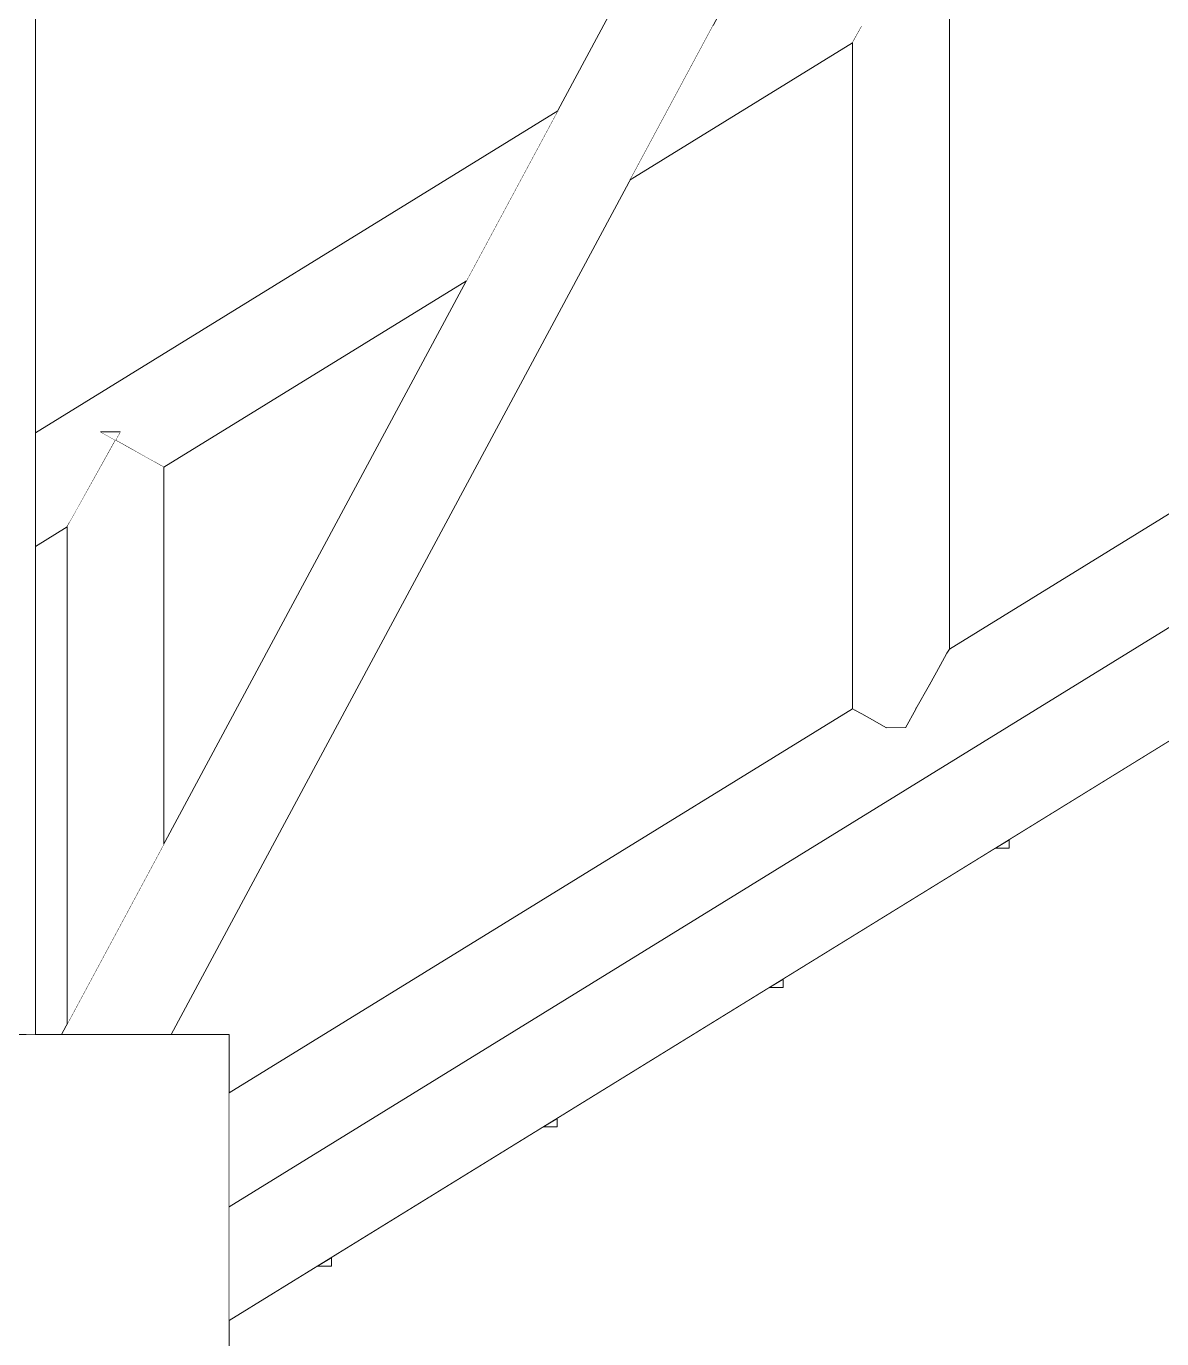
# Model space of a CAD drawing. Header units: millimetres. Extents: x -71878 to 121433, y -67383 to 83273.
# Drawn here: x 10005 to 11412, y -65200 to -63573 of the extents above; entities that cross this region are included whole.
import ezdxf

# ---------------------------------------------------------------- set-up
doc = ezdxf.new("R2010")
doc.units = ezdxf.units.MM
doc.header["$MEASUREMENT"] = 0
doc.set_wipeout_variables(frame=1)
doc.linetypes.add('Wipeout_Contour', pattern=[1000, 0, -1000])
for name, color, linetype in [('COLUMNAS', 7, 'Continuous'), ('Gradas', 7, 'Continuous'), ('Vigas', 7, 'Continuous')]:
    doc.layers.add(name, color=color, linetype=linetype)
for name, color, linetype, lineweight, true_color in [('COLUMNAS_Pluma_Nº__23', 7, 'Continuous', 5, 0x646464), ('Gradas_Pluma_Nº__23', 7, 'Continuous', 5, 0x646464), ('Vigas_Pluma_Nº__23', 7, 'Continuous', 5, 0x646464)]:
    doc.layers.add(name, color=color, linetype=linetype, lineweight=lineweight, true_color=true_color)

msp = doc.modelspace()

# ---------------------------------------------------------------- wipeouts: each hides what was drawn before it
at = {"color": 254, "linetype": 'Wipeout_Contour', "lineweight": 0, "ltscale": 267047.798425}
msp.add_wipeout([(10182.584, -64822.404), (10184.349, -64822.404), (11179.54, -62968.818), (11179.618, -62968.323), (11188.141, -62951.597), (11189.534, -62950.204), (11258.15, -62822.404), (11256.384, -62822.404)], dxfattribs=at).dxf.layer = 'COLUMNAS'
at = {"color": 254, "linetype": 'Wipeout_Contour', "lineweight": 0, "ltscale": 99080.367214}
msp.add_wipeout([(10662.758, -64926.251), (10645.207, -64937.074), (10662.758, -64937.074)], dxfattribs=at).dxf.layer = 'Gradas'
at = {"color": 254, "linetype": 'Wipeout_Contour', "lineweight": 0, "ltscale": 98237.221335}
msp.add_wipeout([(10382.758, -65098.926), (10365.231, -65109.734), (10382.758, -65109.734)], dxfattribs=at).dxf.layer = 'Gradas'

# ---------------------------------------------------------------- next in the draw order: linework, layer by layer
at = {"layer": 'Gradas_Pluma_Nº__23', "linetype": 'Continuous'}
for p, q in [((10662.758, -64937.074), (10662.758, -64926.251)), ((10645.207, -64937.074), (10662.758, -64937.074)), ((10382.758, -65109.734), (10382.758, -65098.926)), ((10365.231, -65109.734), (10382.758, -65109.734))]:
    msp.add_line(p, q, dxfattribs=at)

# ---------------------------------------------------------------- next in the draw order: wipeouts: each hides what was drawn before it
at = {"color": 254, "linetype": 'Wipeout_Contour', "lineweight": 0, "ltscale": 132512.614172}
msp.add_wipeout([(11248.144, -62822.404), (10174.343, -64822.404), (10182.584, -64822.404), (11256.384, -62822.404)], dxfattribs=at).dxf.layer = 'COLUMNAS'

# ---------------------------------------------------------------- next in the draw order: wipeouts: each hides what was drawn before it
at = {"color": 254, "linetype": 'Wipeout_Contour', "lineweight": 0, "ltscale": 132468.373167}
msp.add_wipeout([(11234.235, -62822.404), (10160.434, -64822.404), (10174.343, -64822.404), (11248.144, -62822.404)], dxfattribs=at).dxf.layer = 'COLUMNAS'

# ---------------------------------------------------------------- next in the draw order: wipeouts: each hides what was drawn before it
at = {"color": 254, "linetype": 'Wipeout_Contour', "lineweight": 0, "ltscale": 132404.207581}
msp.add_wipeout([(11216.019, -62822.404), (10142.219, -64822.404), (10160.434, -64822.404), (11234.235, -62822.404)], dxfattribs=at).dxf.layer = 'COLUMNAS'

# ---------------------------------------------------------------- next in the draw order: wipeouts: each hides what was drawn before it
at = {"color": 254, "linetype": 'Wipeout_Contour', "lineweight": 0, "ltscale": 132326.398477}
msp.add_wipeout([(11195.279, -62822.404), (10121.479, -64822.404), (10142.219, -64822.404), (11216.019, -62822.404)], dxfattribs=at).dxf.layer = 'COLUMNAS'

# ---------------------------------------------------------------- next in the draw order: wipeouts: each hides what was drawn before it
at = {"color": 254, "linetype": 'Wipeout_Contour', "lineweight": 0, "ltscale": 132242.562242}
msp.add_wipeout([(11174.046, -62822.404), (10100.245, -64822.404), (10121.479, -64822.404), (11195.279, -62822.404)], dxfattribs=at).dxf.layer = 'COLUMNAS'
at = {"color": 254, "linetype": 'Wipeout_Contour', "lineweight": 0, "ltscale": 100774.521362}
msp.add_wipeout([(11222.758, -64580.901), (11205.192, -64591.734), (11222.758, -64591.734)], dxfattribs=at).dxf.layer = 'Gradas'

# ---------------------------------------------------------------- next in the draw order: linework, layer by layer
at = {"layer": 'Gradas_Pluma_Nº__23', "linetype": 'Continuous'}
for p, q in [((11205.192, -64591.734), (11222.758, -64591.734)), ((11222.758, -64591.734), (11222.758, -64580.901))]:
    msp.add_line(p, q, dxfattribs=at)

# ---------------------------------------------------------------- next in the draw order: wipeouts: each hides what was drawn before it
at = {"color": 254, "linetype": 'Wipeout_Contour', "lineweight": 0, "ltscale": 132160.905499}
msp.add_wipeout([(11154.397, -62822.404), (10080.597, -64822.404), (10100.245, -64822.404), (11174.046, -62822.404)], dxfattribs=at).dxf.layer = 'COLUMNAS'

# ---------------------------------------------------------------- next in the draw order: wipeouts: each hides what was drawn before it
at = {"color": 254, "linetype": 'Wipeout_Contour', "lineweight": 0, "ltscale": 132089.421408}
msp.add_wipeout([(11138.257, -62822.404), (10064.456, -64822.404), (10080.597, -64822.404), (11154.397, -62822.404)], dxfattribs=at).dxf.layer = 'COLUMNAS'

# ---------------------------------------------------------------- next in the draw order: wipeouts: each hides what was drawn before it
at = {"color": 254, "linetype": 'Wipeout_Contour', "lineweight": 0, "ltscale": 132035.107027}
msp.add_wipeout([(10053.404, -64822.404), (10064.456, -64822.404), (11138.257, -62822.404), (11127.204, -62822.404)], dxfattribs=at).dxf.layer = 'COLUMNAS'

# ---------------------------------------------------------------- next in the draw order: wipeouts: each hides what was drawn before it
at = {"color": 254, "linetype": 'Wipeout_Contour', "lineweight": 0, "ltscale": 132003.279098}
msp.add_wipeout([(11122.322, -62822.404), (10048.521, -64822.404), (10053.404, -64822.404), (11127.204, -62822.404)], dxfattribs=at).dxf.layer = 'COLUMNAS'

# ---------------------------------------------------------------- next in the draw order: linework, layer by layer
at = {"layer": 'COLUMNAS_Pluma_Nº__23', "linetype": 'Continuous'}
for p, q in [((11122.322, -62822.404), (10048.521, -64822.404)), ((11179.54, -62968.818), (10184.349, -64822.404))]:
    msp.add_line(p, q, dxfattribs=at)

# ---------------------------------------------------------------- next in the draw order: wipeouts: each hides what was drawn before it
at = {"color": 254, "linetype": 'Wipeout_Contour', "lineweight": 0, "ltscale": 258615.856536}
msp.add_wipeout([(10256.185, -64822.404), (9656.185, -64822.404), (9656.185, -65622.404), (9856.185, -65622.404), (9856.185, -65422.404), (10056.185, -65422.404), (10056.185, -65622.404), (10256.185, -65622.404)], dxfattribs=at).dxf.layer = 'COLUMNAS'
at = {"color": 254, "linetype": 'Wipeout_Contour', "lineweight": 0, "ltscale": 99926.16142}
msp.add_wipeout([(10942.758, -64753.576), (10925.2, -64764.404), (10942.758, -64764.404)], dxfattribs=at).dxf.layer = 'Gradas'
at = {"color": 254, "linetype": 'Wipeout_Contour', "lineweight": 0, "ltscale": 336395.038816}
msp.add_wipeout([(10809.713, -63657.637), (10792.228, -63690.203), (11069.913, -63518.956), (11069.986, -63518.638), (11083.504, -63494.418), (11104.647, -63494.418), (11107.068, -63495.769), (11107.14, -63495.998), (12037.387, -62922.319), (12032.129, -62903.778)], dxfattribs=at).dxf.layer = 'Vigas'
at = {"color": 254, "linetype": 'Wipeout_Contour', "lineweight": 0, "ltscale": 131020.941151}
msp.add_wipeout([(10115.322, -64085.865), (10133.863, -64096.214), (10589.166, -63815.431), (10606.65, -63782.865)], dxfattribs=at).dxf.layer = 'Vigas'
at = {"color": 254, "linetype": 'Wipeout_Contour', "lineweight": 0, "ltscale": 129685.255081}
msp.add_wipeout([(10016.184, -64217.494), (10055.322, -64193.359), (10058.258, -64188.098), (10016.184, -64214.044)], dxfattribs=at).dxf.layer = 'Vigas'

# ---------------------------------------------------------------- next in the draw order: linework, layer by layer
at = {"layer": 'COLUMNAS_Pluma_Nº__23', "linetype": 'Continuous'}
for q in [(9656.185, -64822.404), (10256.185, -65622.404)]:
    msp.add_line((10256.185, -64822.404), q, dxfattribs=at)
at = {"layer": 'Gradas_Pluma_Nº__23', "linetype": 'Continuous'}
for p, q in [((10942.758, -64764.404), (10942.758, -64753.576)), ((10925.2, -64764.404), (10942.758, -64764.404))]:
    msp.add_line(p, q, dxfattribs=at)

# ---------------------------------------------------------------- next in the draw order: wipeouts: each hides what was drawn before it
at = {"color": 254, "linetype": 'Wipeout_Contour', "lineweight": 0, "ltscale": 166785.121718}
msp.add_wipeout([(10776.455, -63719.581), (11053.223, -63548.9), (11053.259, -63548.792), (11069.913, -63518.956), (10792.229, -63690.203)], dxfattribs=at).dxf.layer = 'Vigas'
at = {"color": 254, "linetype": 'Wipeout_Contour', "lineweight": 0, "ltscale": 131019.632889}
msp.add_wipeout([(10133.863, -64096.214), (10150.589, -64105.55), (10573.393, -63844.809), (10589.166, -63815.43)], dxfattribs=at).dxf.layer = 'Vigas'

# ---------------------------------------------------------------- next in the draw order: wipeouts: each hides what was drawn before it
at = {"color": 254, "linetype": 'Wipeout_Contour', "lineweight": 0, "ltscale": 135403.692582}
msp.add_wipeout([(10809.713, -63657.637), (12032.13, -62903.778), (12026.872, -62885.237), (10827.198, -63625.071)], dxfattribs=at).dxf.layer = 'Vigas'
at = {"color": 254, "linetype": 'Wipeout_Contour', "lineweight": 0, "ltscale": 260844.181409}
msp.add_wipeout([(10016.184, -64125.219), (10016.184, -64147.002), (10115.322, -64085.865), (10096.781, -64075.56), (10121.073, -64075.56), (10115.322, -64085.865), (10606.65, -63782.865), (10624.135, -63750.299)], dxfattribs=at).dxf.layer = 'Vigas'

# ---------------------------------------------------------------- next in the draw order: wipeouts: each hides what was drawn before it
at = {"color": 254, "linetype": 'Wipeout_Contour', "lineweight": 0, "ltscale": 166707.417673}
msp.add_wipeout([(10763.938, -63742.895), (11039.967, -63572.67), (11039.986, -63572.615), (11053.223, -63548.9), (10776.455, -63719.581)], dxfattribs=at).dxf.layer = 'Vigas'
at = {"color": 254, "linetype": 'Wipeout_Contour', "lineweight": 0, "ltscale": 131018.568324}
msp.add_wipeout([(10150.589, -64105.55), (10163.863, -64112.959), (10560.875, -63868.123), (10573.393, -63844.809)], dxfattribs=at).dxf.layer = 'Vigas'

# ---------------------------------------------------------------- next in the draw order: wipeouts: each hides what was drawn before it
at = {"color": 254, "linetype": 'Wipeout_Contour', "lineweight": 0, "ltscale": 135456.691734}
msp.add_wipeout([(10842.971, -63595.693), (12022.129, -62868.511), (12018.365, -62855.237), (10855.489, -63572.378)], dxfattribs=at).dxf.layer = 'Vigas'
at = {"color": 254, "linetype": 'Wipeout_Contour', "lineweight": 0, "ltscale": 130943.598776}
msp.add_wipeout([(10016.184, -64079.96), (10660.463, -63682.637), (10663.232, -63677.479), (10016.184, -64076.51)], dxfattribs=at).dxf.layer = 'Vigas'

# ---------------------------------------------------------------- next in the draw order: wipeouts: each hides what was drawn before it
at = {"color": 254, "linetype": 'Wipeout_Contour', "lineweight": 0, "ltscale": 135432.299755}
msp.add_wipeout([(10827.198, -63625.071), (12026.872, -62885.237), (12022.129, -62868.511), (10842.971, -63595.693)], dxfattribs=at).dxf.layer = 'Vigas'
at = {"color": 254, "linetype": 'Wipeout_Contour', "lineweight": 0, "ltscale": 130931.404565}
msp.add_wipeout([(10016.184, -64089.973), (10652.426, -63697.606), (10660.463, -63682.637), (10016.184, -64079.96)], dxfattribs=at).dxf.layer = 'Vigas'

# ---------------------------------------------------------------- next in the draw order: wipeouts: each hides what was drawn before it
at = {"color": 254, "linetype": 'Wipeout_Contour', "lineweight": 0, "ltscale": 167699.016752}
msp.add_wipeout([(11145.59, -64349.995), (11145.596, -64349.969), (11148.527, -64344.718), (11148.527, -63519.177), (11145.59, -63517.538)], dxfattribs=at).dxf.layer = 'COLUMNAS'
at = {"color": 254, "linetype": 'Wipeout_Contour', "lineweight": 0, "ltscale": 166652.225212}
msp.add_wipeout([(10755.901, -63757.864), (11031.457, -63587.93), (11031.463, -63587.904), (11039.967, -63572.67), (10763.938, -63742.895)], dxfattribs=at).dxf.layer = 'Vigas'
at = {"color": 254, "linetype": 'Wipeout_Contour', "lineweight": 0, "ltscale": 130908.224832}
msp.add_wipeout([(10016.184, -64105.568), (10639.908, -63720.92), (10652.426, -63697.606), (10016.184, -64089.973)], dxfattribs=at).dxf.layer = 'Vigas'

# ---------------------------------------------------------------- next in the draw order: linework, layer by layer
at = {"layer": 'Vigas_Pluma_Nº__23', "linetype": 'Continuous'}
msp.add_line((11039.967, -63572.67), (11039.986, -63572.615), dxfattribs=at)

# ---------------------------------------------------------------- next in the draw order: wipeouts: each hides what was drawn before it
at = {"color": 254, "linetype": 'Wipeout_Contour', "lineweight": 0, "ltscale": 201216.995448}
msp.add_wipeout([(11137.068, -64365.284), (11137.086, -64365.229), (11145.59, -64349.995), (11145.59, -63517.523), (11137.086, -63512.776), (11137.068, -63512.745)], dxfattribs=at).dxf.layer = 'COLUMNAS'
at = {"color": 254, "linetype": 'Wipeout_Contour', "lineweight": 0, "ltscale": 133188.336159}
msp.add_wipeout([(10755.901, -63757.864), (10753.132, -63763.022), (11028.527, -63593.181), (11031.457, -63587.93)], dxfattribs=at).dxf.layer = 'Vigas'
at = {"color": 254, "linetype": 'Wipeout_Contour', "lineweight": 0, "ltscale": 130876.366306}
msp.add_wipeout([(10016.184, -64125.219), (10624.135, -63750.299), (10639.908, -63720.92), (10016.184, -64105.568)], dxfattribs=at).dxf.layer = 'Vigas'

# ---------------------------------------------------------------- next in the draw order: linework, layer by layer
at = {"layer": 'COLUMNAS_Pluma_Nº__23', "linetype": 'Continuous'}
msp.add_line((11148.527, -63519.174), (11148.527, -64344.721), dxfattribs=at)
at = {"layer": 'Vigas_Pluma_Nº__23', "linetype": 'Continuous'}
for p, q in [((11039.967, -63572.67), (11031.463, -63587.904)), ((10753.132, -63763.022), (11028.527, -63593.187)), ((11031.457, -63587.93), (11028.527, -63593.181)), ((10133.863, -64096.214), (10150.589, -64105.55))]:
    msp.add_line(p, q, dxfattribs=at)

# ---------------------------------------------------------------- next in the draw order: wipeouts: each hides what was drawn before it
at = {"color": 254, "linetype": 'Wipeout_Contour', "lineweight": 0, "ltscale": 201146.355543}
msp.add_wipeout([(11123.831, -63505.356), (11123.794, -63505.294), (11123.794, -64389.107), (11123.831, -64388.999), (11137.068, -64365.284), (11137.068, -63512.745)], dxfattribs=at).dxf.layer = 'COLUMNAS'
at = {"color": 254, "linetype": 'Wipeout_Contour', "lineweight": 0, "ltscale": 131017.823191}
msp.add_wipeout([(10163.863, -64112.959), (10172.385, -64117.716), (10552.838, -63883.092), (10560.875, -63868.123)], dxfattribs=at).dxf.layer = 'Vigas'
at = {"color": 254, "linetype": 'Wipeout_Contour', "lineweight": 0, "ltscale": 129793.397107}
msp.add_wipeout([(10016.184, -64168.786), (10096.781, -64119.082), (10115.322, -64085.865), (10016.184, -64147.002)], dxfattribs=at).dxf.layer = 'Vigas'

# ---------------------------------------------------------------- next in the draw order: linework, layer by layer
at = {"layer": 'Vigas_Pluma_Nº__23', "linetype": 'Continuous'}
for p, q in [((10115.322, -64085.865), (10096.781, -64075.56)), ((10121.073, -64075.56), (10115.322, -64085.865)), ((10115.322, -64085.865), (10133.863, -64096.214)), ((10150.589, -64105.55), (10163.863, -64112.959))]:
    msp.add_line(p, q, dxfattribs=at)

# ---------------------------------------------------------------- next in the draw order: wipeouts: each hides what was drawn before it
at = {"color": 254, "linetype": 'Wipeout_Contour', "lineweight": 0, "ltscale": 201052.328612}
msp.add_wipeout([(11107.068, -64419.261), (11107.14, -64418.943), (11123.794, -64389.107), (11123.794, -63505.294), (11107.14, -63495.998), (11107.068, -63495.769)], dxfattribs=at).dxf.layer = 'COLUMNAS'
at = {"color": 254, "linetype": 'Wipeout_Contour', "lineweight": 0, "ltscale": 131017.441775}
msp.add_wipeout([(10172.385, -64117.716), (10175.322, -64119.355), (10550.069, -63888.25), (10552.838, -63883.092)], dxfattribs=at).dxf.layer = 'Vigas'
at = {"color": 254, "linetype": 'Wipeout_Contour', "lineweight": 0, "ltscale": 129697.882579}
msp.add_wipeout([(10016.184, -64214.044), (10058.258, -64188.098), (10066.781, -64172.829), (10016.184, -64204.032)], dxfattribs=at).dxf.layer = 'Vigas'

# ---------------------------------------------------------------- next in the draw order: linework, layer by layer
at = {"layer": 'Vigas_Pluma_Nº__23', "linetype": 'Continuous'}
for p, q in [((10016.185, -64076.51), (10663.232, -63677.479)), ((10175.322, -64119.355), (10550.069, -63888.25)), ((10163.863, -64112.959), (10172.385, -64117.716)), ((10172.385, -64117.716), (10175.322, -64119.355))]:
    msp.add_line(p, q, dxfattribs=at)

# ---------------------------------------------------------------- next in the draw order: wipeouts: each hides what was drawn before it
at = {"color": 254, "linetype": 'Wipeout_Contour', "lineweight": 0, "ltscale": 200964.011213}
msp.add_wipeout([(11088.527, -63494.418), (11088.527, -64442.409), (11094.147, -64442.409), (11107.068, -64419.261), (11107.068, -63495.769), (11104.647, -63494.418)], dxfattribs=at).dxf.layer = 'COLUMNAS'
at = {"color": 254, "linetype": 'Wipeout_Contour', "lineweight": 0, "ltscale": 129721.780976}
msp.add_wipeout([(10016.184, -64204.032), (10066.781, -64172.829), (10080.055, -64149.048), (10016.184, -64188.437)], dxfattribs=at).dxf.layer = 'Vigas'

# ---------------------------------------------------------------- next in the draw order: wipeouts: each hides what was drawn before it
at = {"color": 254, "linetype": 'Wipeout_Contour', "lineweight": 0, "ltscale": 200843.839511}
msp.add_wipeout([(11069.986, -63518.638), (11069.986, -64442.129), (11070.486, -64442.409), (11088.527, -64442.409), (11088.527, -63494.418), (11083.504, -63494.418)], dxfattribs=at).dxf.layer = 'COLUMNAS'
at = {"color": 254, "linetype": 'Wipeout_Contour', "lineweight": 0, "ltscale": 130220.314878}
msp.add_wipeout([(10172.385, -64591.703), (10175.322, -64586.233), (10175.322, -64119.355), (10172.385, -64117.716)], dxfattribs=at).dxf.layer = 'COLUMNAS'
at = {"color": 254, "linetype": 'Wipeout_Contour', "lineweight": 0, "ltscale": 129754.672921}
msp.add_wipeout([(10016.184, -64188.437), (10080.055, -64149.048), (10096.781, -64119.082), (10016.184, -64168.786)], dxfattribs=at).dxf.layer = 'Vigas'

# ---------------------------------------------------------------- next in the draw order: linework, layer by layer
at = {"layer": 'COLUMNAS_Pluma_Nº__23', "linetype": 'Continuous'}
msp.add_line((11094.213, -64442.409), (11088.527, -64442.409), dxfattribs=at)
at = {"layer": 'Vigas_Pluma_Nº__23', "linetype": 'Continuous'}
for p, q in [((10096.781, -64119.082), (10115.322, -64085.865)), ((10080.055, -64149.048), (10096.781, -64119.082)), ((10066.781, -64172.829), (10080.055, -64149.048)), ((10055.322, -64193.359), (10058.258, -64188.098)), ((10058.258, -64188.098), (10066.781, -64172.829)), ((10016.185, -64217.494), (10055.322, -64193.359))]:
    msp.add_line(p, q, dxfattribs=at)

# ---------------------------------------------------------------- next in the draw order: wipeouts: each hides what was drawn before it
at = {"color": 254, "linetype": 'Wipeout_Contour', "lineweight": 0, "ltscale": 200754.202826}
msp.add_wipeout([(11053.259, -63548.792), (11053.259, -64432.605), (11069.913, -64441.901), (11069.986, -64442.129), (11069.986, -63518.638), (11069.913, -63518.956)], dxfattribs=at).dxf.layer = 'COLUMNAS'
at = {"color": 254, "linetype": 'Wipeout_Contour', "lineweight": 0, "ltscale": 130197.213166}
msp.add_wipeout([(10163.863, -64607.576), (10172.385, -64591.703), (10172.385, -64117.716), (10163.863, -64112.959)], dxfattribs=at).dxf.layer = 'COLUMNAS'

# ---------------------------------------------------------------- next in the draw order: linework, layer by layer
at = {"layer": 'COLUMNAS_Pluma_Nº__23', "linetype": 'Continuous'}
for p, q in [((10175.322, -64119.355), (10175.322, -64586.233)), ((11088.527, -64442.409), (11070.486, -64442.409))]:
    msp.add_line(p, q, dxfattribs=at)

# ---------------------------------------------------------------- next in the draw order: wipeouts: each hides what was drawn before it
at = {"color": 254, "linetype": 'Wipeout_Contour', "lineweight": 0, "ltscale": 129716.56726}
msp.add_wipeout([(10013.248, -64822.404), (10016.184, -64822.404), (10016.184, -62822.404), (10013.248, -62822.404)], dxfattribs=at).dxf.layer = 'COLUMNAS'
at = {"color": 254, "linetype": 'Wipeout_Contour', "lineweight": 0, "ltscale": 200657.295311}
msp.add_wipeout([(11053.223, -63548.9), (11039.986, -63572.615), (11039.986, -64425.154), (11053.223, -64432.543), (11053.259, -64432.605), (11053.259, -63548.792)], dxfattribs=at).dxf.layer = 'COLUMNAS'
at = {"color": 254, "linetype": 'Wipeout_Contour', "lineweight": 0, "ltscale": 130153.290921}
msp.add_wipeout([(10150.589, -64105.55), (10150.589, -64632.299), (10163.863, -64607.576), (10163.863, -64112.959)], dxfattribs=at).dxf.layer = 'COLUMNAS'

# ---------------------------------------------------------------- next in the draw order: wipeouts: each hides what was drawn before it
at = {"color": 254, "linetype": 'Wipeout_Contour', "lineweight": 0, "ltscale": 129693.681561}
msp.add_wipeout([(10013.248, -62822.404), (10004.726, -62822.404), (10004.726, -64822.404), (10013.248, -64822.404)], dxfattribs=at).dxf.layer = 'COLUMNAS'
at = {"color": 254, "linetype": 'Wipeout_Contour', "lineweight": 0, "ltscale": 200584.595633}
msp.add_wipeout([(11039.967, -63572.67), (11031.463, -63587.904), (11031.463, -64420.376), (11039.967, -64425.123), (11039.986, -64425.154), (11039.986, -63572.615)], dxfattribs=at).dxf.layer = 'COLUMNAS'
at = {"color": 254, "linetype": 'Wipeout_Contour', "lineweight": 0, "ltscale": 130092.880619}
msp.add_wipeout([(10133.863, -64096.214), (10133.863, -64663.452), (10150.589, -64632.299), (10150.589, -64105.55)], dxfattribs=at).dxf.layer = 'COLUMNAS'

# ---------------------------------------------------------------- next in the draw order: linework, layer by layer
at = {"layer": 'COLUMNAS_Pluma_Nº__23', "linetype": 'Continuous'}
msp.add_line((10016.185, -62822.404), (10016.185, -64822.404), dxfattribs=at)

# ---------------------------------------------------------------- next in the draw order: wipeouts: each hides what was drawn before it
at = {"color": 254, "linetype": 'Wipeout_Contour', "lineweight": 0, "ltscale": 167103.460357}
msp.add_wipeout([(11028.527, -64418.722), (11031.457, -64420.358), (11031.463, -64420.376), (11031.463, -63587.919), (11028.527, -63593.181)], dxfattribs=at).dxf.layer = 'COLUMNAS'
at = {"color": 254, "linetype": 'Wipeout_Contour', "lineweight": 0, "ltscale": 130021.928668}
msp.add_wipeout([(10115.322, -64697.986), (10133.863, -64663.452), (10133.863, -64096.214), (10115.322, -64085.865)], dxfattribs=at).dxf.layer = 'COLUMNAS'

# ---------------------------------------------------------------- next in the draw order: linework, layer by layer
at = {"layer": 'COLUMNAS_Pluma_Nº__23', "linetype": 'Continuous'}
msp.add_line((11028.527, -63593.178), (11028.527, -64418.725), dxfattribs=at)

# ---------------------------------------------------------------- next in the draw order: wipeouts: each hides what was drawn before it
at = {"color": 254, "linetype": 'Wipeout_Contour', "lineweight": 0, "ltscale": 97518.937628}
msp.add_wipeout([(10115.322, -64075.56), (10115.322, -64085.865), (10121.073, -64075.56)], dxfattribs=at).dxf.layer = 'COLUMNAS'

# ---------------------------------------------------------------- next in the draw order: wipeouts: each hides what was drawn before it
at = {"color": 254, "linetype": 'Wipeout_Contour', "lineweight": 0, "ltscale": 97493.660715}
msp.add_wipeout([(10115.322, -64075.56), (10096.781, -64075.56), (10115.322, -64085.865)], dxfattribs=at).dxf.layer = 'COLUMNAS'
at = {"color": 254, "linetype": 'Wipeout_Contour', "lineweight": 0, "ltscale": 134090.296902}
msp.add_wipeout([(10256.185, -65106.491), (12032.13, -64011.273), (12026.872, -63992.732), (10256.185, -65084.708)], dxfattribs=at).dxf.layer = 'Vigas'

# ---------------------------------------------------------------- next in the draw order: linework, layer by layer
at = {"layer": 'COLUMNAS_Pluma_Nº__23', "linetype": 'Continuous'}
for p, q in [((10096.781, -64075.56), (10096.708, -64075.56)), ((10115.322, -64075.56), (10096.781, -64075.56)), ((10121.164, -64075.56), (10115.322, -64075.56))]:
    msp.add_line(p, q, dxfattribs=at)

# ---------------------------------------------------------------- next in the draw order: wipeouts: each hides what was drawn before it
at = {"color": 254, "linetype": 'Wipeout_Contour', "lineweight": 0, "ltscale": 162418.180362}
msp.add_wipeout([(10115.322, -64085.865), (10096.781, -64119.082), (10096.781, -64732.519), (10099.383, -64727.672), (10115.322, -64697.986)], dxfattribs=at).dxf.layer = 'COLUMNAS'
at = {"color": 254, "linetype": 'Wipeout_Contour', "lineweight": 0, "ltscale": 134081.735426}
msp.add_wipeout([(10256.185, -65084.708), (12026.872, -63992.732), (12022.129, -63976.006), (10256.185, -65065.057)], dxfattribs=at).dxf.layer = 'Vigas'

# ---------------------------------------------------------------- next in the draw order: wipeouts: each hides what was drawn before it
at = {"color": 254, "linetype": 'Wipeout_Contour', "lineweight": 0, "ltscale": 129872.237838}
msp.add_wipeout([(10080.055, -64763.672), (10096.781, -64732.519), (10096.781, -64119.082), (10080.055, -64149.048)], dxfattribs=at).dxf.layer = 'COLUMNAS'
at = {"color": 254, "linetype": 'Wipeout_Contour', "lineweight": 0, "ltscale": 134099.345655}
msp.add_wipeout([(10256.185, -65106.491), (10256.185, -65128.274), (12037.387, -64029.814), (12032.129, -64011.273)], dxfattribs=at).dxf.layer = 'Vigas'

# ---------------------------------------------------------------- next in the draw order: wipeouts: each hides what was drawn before it
at = {"color": 254, "linetype": 'Wipeout_Contour', "lineweight": 0, "ltscale": 129809.680146}
msp.add_wipeout([(10066.781, -64788.396), (10080.055, -64763.672), (10080.055, -64149.048), (10066.781, -64172.829)], dxfattribs=at).dxf.layer = 'COLUMNAS'
at = {"color": 254, "linetype": 'Wipeout_Contour', "lineweight": 0, "ltscale": 134074.486588}
msp.add_wipeout([(10256.185, -65049.462), (10256.185, -65065.057), (12022.129, -63976.006), (12018.365, -63962.732)], dxfattribs=at).dxf.layer = 'Vigas'

# ---------------------------------------------------------------- next in the draw order: wipeouts: each hides what was drawn before it
at = {"color": 254, "linetype": 'Wipeout_Contour', "lineweight": 0, "ltscale": 129764.28449}
msp.add_wipeout([(10066.781, -64172.829), (10058.258, -64188.098), (10058.258, -64804.269), (10066.781, -64788.396)], dxfattribs=at).dxf.layer = 'COLUMNAS'
at = {"color": 254, "linetype": 'Wipeout_Contour', "lineweight": 0, "ltscale": 134107.996014}
msp.add_wipeout([(10256.185, -65128.274), (10256.185, -65147.925), (12042.13, -64046.541), (12037.387, -64029.814)], dxfattribs=at).dxf.layer = 'Vigas'

# ---------------------------------------------------------------- next in the draw order: wipeouts: each hides what was drawn before it
at = {"color": 254, "linetype": 'Wipeout_Contour', "lineweight": 0, "ltscale": 129740.437213}
msp.add_wipeout([(10058.258, -64188.098), (10055.322, -64193.359), (10055.322, -64809.739), (10058.258, -64804.269)], dxfattribs=at).dxf.layer = 'COLUMNAS'
at = {"color": 254, "linetype": 'Wipeout_Contour', "lineweight": 0, "ltscale": 134123.618818}
msp.add_wipeout([(10256.185, -65173.533), (10256.185, -65176.983), (12049.143, -64071.273), (12048.31, -64068.337)], dxfattribs=at).dxf.layer = 'Vigas'

# ---------------------------------------------------------------- next in the draw order: linework, layer by layer
at = {"layer": 'COLUMNAS_Pluma_Nº__23', "linetype": 'Continuous'}
msp.add_line((10055.322, -64193.356), (10055.322, -64809.739), dxfattribs=at)

# ---------------------------------------------------------------- next in the draw order: wipeouts: each hides what was drawn before it
at = {"color": 254, "linetype": 'Wipeout_Contour', "lineweight": 0, "ltscale": 134120.77876}
msp.add_wipeout([(10256.185, -65163.52), (10256.185, -65173.533), (12048.31, -64068.337), (12045.894, -64059.814)], dxfattribs=at).dxf.layer = 'Vigas'

# ---------------------------------------------------------------- next in the draw order: wipeouts: each hides what was drawn before it
at = {"color": 254, "linetype": 'Wipeout_Contour', "lineweight": 0, "ltscale": 134115.388461}
msp.add_wipeout([(10256.185, -65147.925), (10256.185, -65163.52), (12045.894, -64059.814), (12042.13, -64046.541)], dxfattribs=at).dxf.layer = 'Vigas'

# ---------------------------------------------------------------- next in the draw order: wipeouts: each hides what was drawn before it
at = {"color": 254, "linetype": 'Wipeout_Contour', "lineweight": 0, "ltscale": 134066.486988}
msp.add_wipeout([(10256.185, -65035.999), (10256.185, -65039.449), (12015.949, -63954.21), (12015.116, -63951.273)], dxfattribs=at).dxf.layer = 'Vigas'

# ---------------------------------------------------------------- next in the draw order: wipeouts: each hides what was drawn before it
at = {"color": 254, "linetype": 'Wipeout_Contour', "lineweight": 0, "ltscale": 134069.239478}
msp.add_wipeout([(12015.949, -63954.21), (10256.185, -65039.449), (10256.185, -65049.462), (12018.365, -63962.732)], dxfattribs=at).dxf.layer = 'Vigas'

# ---------------------------------------------------------------- next in the draw order: linework, layer by layer
at = {"layer": 'Vigas_Pluma_Nº__23', "linetype": 'Continuous'}
msp.add_line((10256.185, -65176.983), (12049.143, -64071.273), dxfattribs=at)

# ---------------------------------------------------------------- next in the draw order: wipeouts: each hides what was drawn before it
at = {"color": 254, "linetype": 'Wipeout_Contour', "lineweight": 0, "ltscale": 334889.893741}
msp.add_wipeout([(10256.185, -64943.724), (10256.185, -64965.507), (12032.13, -63870.289), (12026.872, -63851.748), (11107.14, -64418.943), (11107.068, -64419.261), (11094.147, -64442.409), (11070.486, -64442.409), (11069.986, -64442.129), (11069.913, -64441.901)], dxfattribs=at).dxf.layer = 'Vigas'

# ---------------------------------------------------------------- next in the draw order: wipeouts: each hides what was drawn before it
at = {"color": 254, "linetype": 'Wipeout_Contour', "lineweight": 0, "ltscale": 169333.79363}
msp.add_wipeout([(11123.794, -64389.107), (11107.14, -64418.943), (12026.872, -63851.748), (12022.129, -63835.022), (11123.831, -64388.999)], dxfattribs=at).dxf.layer = 'Vigas'
at = {"color": 254, "linetype": 'Wipeout_Contour', "lineweight": 0, "ltscale": 165562.566884}
msp.add_wipeout([(10256.185, -64943.724), (11069.913, -64441.901), (11053.259, -64432.605), (11053.223, -64432.543), (10256.185, -64924.073)], dxfattribs=at).dxf.layer = 'Vigas'

# ---------------------------------------------------------------- next in the draw order: wipeouts: each hides what was drawn before it
at = {"color": 254, "linetype": 'Wipeout_Contour', "lineweight": 0, "ltscale": 134111.283487}
msp.add_wipeout([(10256.185, -64965.507), (10256.185, -64987.29), (12037.387, -63888.83), (12032.129, -63870.289)], dxfattribs=at).dxf.layer = 'Vigas'

# ---------------------------------------------------------------- next in the draw order: wipeouts: each hides what was drawn before it
at = {"color": 254, "linetype": 'Wipeout_Contour', "lineweight": 0, "ltscale": 169371.64579}
msp.add_wipeout([(11123.831, -64388.999), (12022.129, -63835.022), (12018.365, -63821.748), (11137.086, -64365.229), (11137.068, -64365.284)], dxfattribs=at).dxf.layer = 'Vigas'
at = {"color": 254, "linetype": 'Wipeout_Contour', "lineweight": 0, "ltscale": 165520.243865}
msp.add_wipeout([(10256.185, -64924.073), (11053.223, -64432.543), (11039.986, -64425.154), (11039.967, -64425.123), (10256.185, -64908.478)], dxfattribs=at).dxf.layer = 'Vigas'

# ---------------------------------------------------------------- next in the draw order: wipeouts: each hides what was drawn before it
at = {"color": 254, "linetype": 'Wipeout_Contour', "lineweight": 0, "ltscale": 134119.60908}
msp.add_wipeout([(10256.185, -64987.29), (10256.185, -65006.941), (12042.13, -63905.556), (12037.387, -63888.83)], dxfattribs=at).dxf.layer = 'Vigas'

# ---------------------------------------------------------------- next in the draw order: wipeouts: each hides what was drawn before it
at = {"color": 254, "linetype": 'Wipeout_Contour', "lineweight": 0, "ltscale": 135881.022938}
msp.add_wipeout([(11148.532, -64344.708), (11145.596, -64349.969), (12015.949, -63813.226), (12015.116, -63810.289)], dxfattribs=at).dxf.layer = 'Vigas'

# ---------------------------------------------------------------- next in the draw order: wipeouts: each hides what was drawn before it
at = {"color": 254, "linetype": 'Wipeout_Contour', "lineweight": 0, "ltscale": 169398.029424}
msp.add_wipeout([(11145.59, -64349.995), (11137.086, -64365.229), (12018.365, -63821.748), (12015.949, -63813.226), (11145.596, -64349.969)], dxfattribs=at).dxf.layer = 'Vigas'

# ---------------------------------------------------------------- next in the draw order: wipeouts: each hides what was drawn before it
at = {"color": 254, "linetype": 'Wipeout_Contour', "lineweight": 0, "ltscale": 134126.725256}
msp.add_wipeout([(10256.185, -65006.941), (10256.185, -65022.536), (12045.894, -63918.83), (12042.13, -63905.556)], dxfattribs=at).dxf.layer = 'Vigas'

# ---------------------------------------------------------------- next in the draw order: wipeouts: each hides what was drawn before it
at = {"color": 254, "linetype": 'Wipeout_Contour', "lineweight": 0, "ltscale": 134131.914906}
msp.add_wipeout([(10256.185, -65022.536), (10256.185, -65032.549), (12048.31, -63927.353), (12045.894, -63918.83)], dxfattribs=at).dxf.layer = 'Vigas'

# ---------------------------------------------------------------- next in the draw order: wipeouts: each hides what was drawn before it
at = {"color": 254, "linetype": 'Wipeout_Contour', "lineweight": 0, "ltscale": 134134.649449}
msp.add_wipeout([(10256.185, -65032.549), (10256.185, -65035.999), (12049.143, -63930.289), (12048.31, -63927.353)], dxfattribs=at).dxf.layer = 'Vigas'

# ---------------------------------------------------------------- next in the draw order: linework, layer by layer
at = {"layer": 'Vigas_Pluma_Nº__23', "linetype": 'Continuous'}
for p, q in [((11148.527, -64344.711), (12015.116, -63810.289)), ((11137.086, -64365.229), (11145.59, -64349.995)), ((11145.596, -64349.969), (11148.527, -64344.718)), ((11123.831, -64388.999), (11137.068, -64365.284)), ((11137.086, -64365.229), (11137.068, -64365.284)), ((11107.14, -64418.943), (11123.794, -64389.107)), ((11123.831, -64388.999), (11123.794, -64389.107)), ((11107.068, -64419.261), (11094.147, -64442.409)), ((11107.14, -64418.943), (11107.068, -64419.261)), ((11053.259, -64432.605), (11053.223, -64432.543)), ((11069.913, -64441.901), (11053.259, -64432.605)), ((11069.986, -64442.129), (11069.913, -64441.901)), ((11070.486, -64442.409), (11069.986, -64442.129))]:
    msp.add_line(p, q, dxfattribs=at)

# ---------------------------------------------------------------- next in the draw order: wipeouts: each hides what was drawn before it
at = {"color": 254, "linetype": 'Wipeout_Contour', "lineweight": 0, "ltscale": 132070.038767}
msp.add_wipeout([(10256.185, -64895.015), (10256.185, -64898.465), (11031.457, -64420.358), (11028.521, -64418.718)], dxfattribs=at).dxf.layer = 'Vigas'

# ---------------------------------------------------------------- next in the draw order: wipeouts: each hides what was drawn before it
at = {"color": 254, "linetype": 'Wipeout_Contour', "lineweight": 0, "ltscale": 165490.602059}
msp.add_wipeout([(10256.185, -64898.465), (10256.185, -64908.478), (11039.967, -64425.123), (11031.463, -64420.376), (11031.457, -64420.358)], dxfattribs=at).dxf.layer = 'Vigas'

# ---------------------------------------------------------------- next in the draw order: linework, layer by layer
at = {"layer": 'Vigas_Pluma_Nº__23', "linetype": 'Continuous'}
for p, q in [((10256.185, -65035.999), (12049.143, -63930.289)), ((10256.185, -64895.015), (11028.527, -64418.715)), ((11031.457, -64420.358), (11028.527, -64418.722)), ((11039.967, -64425.123), (11031.463, -64420.376)), ((11053.223, -64432.543), (11039.986, -64425.154))]:
    msp.add_line(p, q, dxfattribs=at)

doc.saveas('drawing.dxf')
